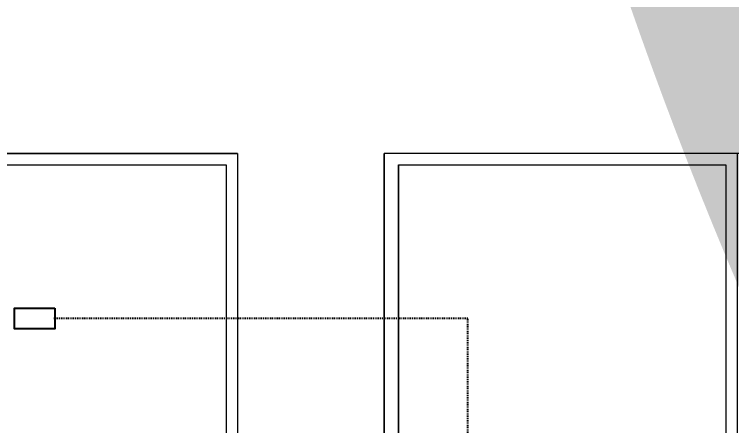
# Model space of a CAD drawing. Header units: feet. Extents: x -354 to 55127, y -297 to 4121.
# Drawn here: x 5453.1 to 5534, y 1416.6 to 1463 of the extents above; entities that cross this region are included whole.
import ezdxf
from ezdxf.enums import TextEntityAlignment as Align

# ---------------------------------------------------------------- set-up
doc = ezdxf.new("R2018")
doc.units = ezdxf.units.FT
doc.header["$MEASUREMENT"] = 0
doc.linetypes.add('HIDDEN', pattern=[0.375, 0.25, -0.125])
for name, color, linetype in [('E-HARN-COMP', 8, 'Continuous'), ('E-TRUNK-CABLE-POS', 6, 'HIDDEN'), ('G-ANNO-TEXT', 1, 'Continuous')]:
    doc.layers.add(name, color=color, linetype=linetype)
doc.styles.add('NEI-A', font='arial.ttf')
doc.styles.get("Standard").update_dxf_attribs({"font": 'arial.ttf'})

# ---------------------------------------------------------------- blocks, each defined once
blk = doc.blocks.new('DETAIL_TITLE')
at = {"style": 'NEI-A', "flags": 8}
blk.add_attdef('#', text='', height=0.2, dxfattribs=at).set_placement((0.5922, -0.5109), align=Align.MIDDLE_CENTER)
at = {"lineweight": 30, "flags": 104}
blk.add_attdef('DETAIL_TITLE', text='', height=0.2, dxfattribs=at).set_placement((0.9099, -0.52514), align=Align.BOTTOM_LEFT)
at = {"style": 'NEI-A'}
for tag, p in [('SCALE:', (0.93865, -0.73792)), ('1"_=_', (1.5474, -0.73792))]:
    blk.add_attdef(tag, text='', height=0.1, dxfattribs=at).set_placement(p, align=Align.BOTTOM_LEFT)
blk = doc.blocks.new('A$C47dfd34d')
at = {"lineweight": 5}
for points in [[(5.98142, 0.41332), (4.12817, 0.41332)], [(8.12634, 0.41332), (6.06642, 0.41332)]]:
    blk.add_lwpolyline(points, dxfattribs=at)
for points in [[(5.7781, 0), (5.7781, 0.41332), (5.98142, 0.41332), (5.98142, 0)], [(6.06642, 0.41332), (6.06642, 0), (6.27141, 0), (6.27141, 0.41332)], [(6.06642, 0), (6.06642, 0.41332)], [(5.78476, 0.00667), (5.78476, 0.40665), (5.97476, 0.40665), (5.97476, 0.00667)], [(6.26475, 0.40665), (6.26475, 0.00667), (6.07475, 0.00667), (6.07475, 0.40665)], [(6.07475, 0.00667), (6.07475, 0.40665)]]:
    blk.add_lwpolyline(points, close=True, dxfattribs=at)

msp = doc.modelspace()

# ---------------------------------------------------------------- linework, layer by layer
at = {"layer": 'E-HARN-COMP'}
msp.add_lwpolyline([(5457.663, 1429.865), (5457.663, 1427.54), (5453.099, 1427.54), (5453.099, 1429.865)], close=True, dxfattribs=at)
at = {"layer": 'E-TRUNK-CABLE-POS', "ltscale": 0.1}
msp.add_lwpolyline([(5504.241, 1407.168), (5504.241, 1428.703), (5457.528, 1428.703)], dxfattribs=at)

# ---------------------------------------------------------------- block references
at = {"xscale": 194.318304, "yscale": 194.318304, "zscale": 194.318304}
msp.add_blockref('A$C47dfd34d', (4315.98, 1367.01), dxfattribs=at)
at = {"layer": 'G-ANNO-TEXT'}
ref = msp.add_blockref('DETAIL_TITLE', (57.644, 2212.855), dxfattribs=dict(at, xscale=128.9267043143703, yscale=128.9267043143703, zscale=128.9267043143703))
lines = msp.add_mtext('{\\LDC BLOCK TYPE-2 (2) STRINGS (52) MODULES [580W-SOUTH MOTOR GAP] }', dxfattribs={"layer": '0', "insert": (174.954, 2183.828), "char_height": 1139.5591, "attachment_point": 1})
ref.add_attrib('DETAIL_TITLE', '', (174.954, 2183.828)).embed_mtext(lines)
ref = msp.add_blockref('DETAIL_TITLE', (4410.513, 2169.5), dxfattribs=dict(at, xscale=128.9267043143703, yscale=128.9267043143703, zscale=128.9267043143703))
lines = msp.add_mtext('{\\LDC BLOCK TYPE-5 (2) STRINGS (54) MODULES [400W-SOUTH MOTOR GAP] }', dxfattribs={"layer": '0', "insert": (4527.823, 2140.474), "char_height": 930.60032, "attachment_point": 1})
ref.add_attrib('DETAIL_TITLE', '', (4527.823, 2140.474)).embed_mtext(lines)

doc.saveas('drawing.dxf')
